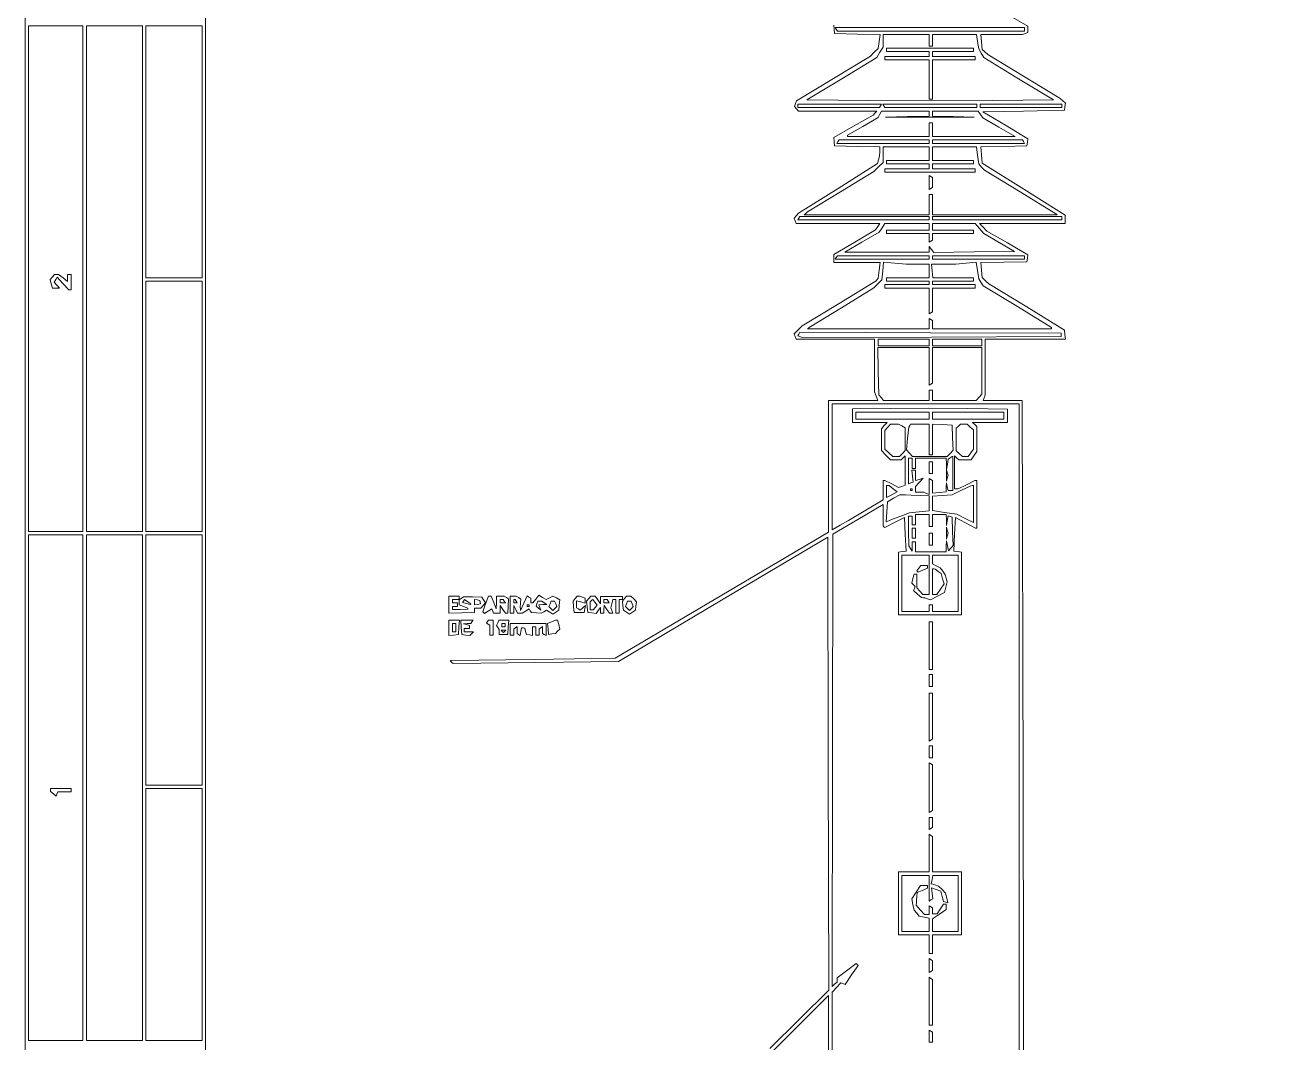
# Paper-space layout 'AN-08-DGE-065-A' of a CAD drawing. Header units: metres, sheet in millimetres. Extents: x 12 to 193, y 4 to 291.
# Drawn here: x 29.5 to 122.6, y 80.5 to 156.1 of the extents above; entities that cross this region are included whole.
import ezdxf

# ---------------------------------------------------------------- set-up
doc = ezdxf.new("R2010")
doc.units = ezdxf.units.M
doc.layers.add('DGE_CONTORNOS', color=7, linetype='Continuous', lineweight=0)
doc.layers.add('DGE_DATOS', color=7, linetype='Continuous', lineweight=0)

# ---------------------------------------------------------------- blocks, each defined once
blk = doc.blocks.new('LP_REF_DGE_MT_065_A')
at = {"layer": 'DGE_CONTORNOS'}
for points in [[(116.564, 271.062), (116.469, 270.966), (116.469, 270.228), (116.469, 269.49), (72.961, 269.49), (29.452, 269.49), (29.452, 147.253), (29.452, 25.015), (111.094, 25.015), (192.736, 25.015), (192.736, 147.253), (192.736, 269.49), (154.735, 269.49), (116.734, 269.49), (116.697, 270.324), (116.659, 271.157)], [(116.469, 268.732), (116.469, 268.226), (116.596, 268.226), (116.722, 268.226), (116.722, 268.732), (116.722, 269.238), (154.603, 269.238), (192.483, 269.238), (192.483, 160.533), (192.483, 51.828), (117.671, 51.828), (42.859, 51.828), (42.859, 160.533), (42.859, 269.238), (79.664, 269.238), (116.469, 269.238)], [(33.752, 137.261), (33.752, 118.48), (31.729, 118.48), (29.705, 118.48), (29.705, 137.261), (29.705, 156.043), (31.729, 156.043), (33.752, 156.043)], [(38.179, 137.261), (38.179, 118.48), (36.092, 118.48), (34.005, 118.48), (34.005, 137.261), (34.005, 156.043), (36.092, 156.043), (38.179, 156.043)], [(42.606, 146.684), (42.606, 137.325), (40.519, 137.325), (38.432, 137.325), (38.432, 146.684), (38.432, 156.043), (40.519, 156.043), (42.606, 156.043)], [(103.695, 155.79), (103.695, 155.663), (96.746, 155.663), (89.797, 155.663), (89.719, 155.79), (89.641, 155.916), (96.668, 155.916), (103.695, 155.916)], [(96.612, 154.968), (96.612, 154.525), (96.739, 154.525), (96.865, 154.525), (96.865, 154.968), (96.865, 155.41), (98.498, 155.41), (100.131, 155.41), (100.22, 154.873), (100.309, 154.335), (100.494, 154.019), (100.68, 153.703), (103.268, 152.122), (105.856, 150.541), (101.307, 150.508), (96.757, 150.475), (92.148, 150.508), (87.54, 150.541), (90.133, 152.122), (92.727, 153.703), (92.961, 154.082), (93.196, 154.462), (93.197, 154.936), (93.197, 155.41), (94.905, 155.41), (96.612, 155.41)], [(93.45, 154.272), (93.45, 154.146), (95.031, 154.146), (96.612, 154.146), (96.612, 153.956), (96.612, 153.766), (94.968, 153.766), (93.324, 153.766), (93.324, 153.64), (93.324, 153.513), (94.968, 153.513), (96.612, 153.513), (96.612, 152.059), (96.612, 150.604), (96.739, 150.604), (96.865, 150.604), (96.865, 152.059), (96.865, 153.513), (98.446, 153.513), (100.027, 153.513), (100.027, 153.64), (100.027, 153.766), (98.446, 153.766), (96.865, 153.766), (96.865, 153.956), (96.865, 154.146), (98.383, 154.146), (99.901, 154.146), (99.901, 154.272), (99.901, 154.399), (96.675, 154.399), (93.45, 154.399)], [(93.008, 150.098), (92.929, 149.972), (89.901, 149.972), (86.873, 149.972), (86.873, 150.098), (86.873, 150.225), (89.98, 150.225), (93.086, 150.225)], [(100.154, 150.102), (100.154, 149.979), (96.744, 149.979), (93.335, 149.979), (93.258, 150.102), (93.182, 150.225), (96.668, 150.225), (100.154, 150.225)], [(106.478, 150.098), (106.478, 149.972), (103.442, 149.972), (100.407, 149.972), (100.407, 150.098), (100.407, 150.225), (103.442, 150.225), (106.478, 150.225)], [(96.612, 149.533), (96.612, 149.347), (95, 149.308), (93.387, 149.268), (96.675, 149.268), (99.964, 149.268), (98.415, 149.308), (96.865, 149.347), (96.865, 149.533), (96.865, 149.719), (98.565, 149.719), (100.266, 149.719), (100.439, 149.472), (100.613, 149.224), (101.806, 148.524), (102.999, 147.825), (99.932, 147.823), (96.865, 147.822), (96.865, 148.328), (96.865, 148.834), (96.739, 148.834), (96.612, 148.834), (96.612, 148.328), (96.612, 147.822), (93.577, 147.822), (90.541, 147.822), (90.541, 147.869), (90.541, 147.917), (91.68, 148.574), (92.819, 149.231), (92.949, 149.475), (93.08, 149.719), (94.846, 149.719), (96.612, 149.719)], [(96.612, 147.443), (96.612, 147.316), (93.19, 147.316), (89.767, 147.316), (89.846, 147.443), (89.924, 147.569), (93.268, 147.569), (96.612, 147.569)], [(103.632, 147.443), (103.71, 147.316), (100.288, 147.316), (96.865, 147.316), (96.865, 147.443), (96.865, 147.569), (100.209, 147.569), (103.554, 147.569)], [(96.612, 146.557), (96.612, 146.051), (95.031, 146.051), (93.45, 146.051), (93.45, 145.925), (93.45, 145.798), (95.031, 145.798), (96.612, 145.798), (96.612, 145.609), (96.612, 145.419), (94.968, 145.419), (93.324, 145.419), (93.324, 145.292), (93.324, 145.166), (96.675, 145.166), (100.027, 145.166), (100.027, 145.292), (100.027, 145.419), (98.446, 145.419), (96.865, 145.419), (96.865, 145.609), (96.865, 145.798), (98.383, 145.798), (99.901, 145.798), (99.901, 145.925), (99.901, 146.051), (98.383, 146.051), (96.865, 146.051), (96.865, 146.557), (96.865, 147.063), (98.498, 147.063), (100.13, 147.063), (100.217, 146.43), (100.304, 145.797), (100.513, 145.558), (100.723, 145.32), (103.379, 143.705), (106.035, 142.091), (106.088, 142.048), (106.14, 142.004), (101.503, 142.004), (96.865, 142.004), (96.865, 142.763), (96.865, 143.522), (96.739, 143.522), (96.612, 143.522), (96.612, 142.763), (96.612, 142.004), (91.97, 142.004), (87.329, 142.004), (87.449, 142.114), (87.569, 142.223), (90.035, 143.722), (92.502, 145.22), (92.849, 145.563), (93.197, 145.905), (93.197, 146.484), (93.197, 147.063), (94.905, 147.063), (96.612, 147.063)], [(96.612, 144.407), (96.612, 143.886), (96.739, 143.964), (96.865, 144.043), (96.865, 144.407), (96.865, 144.772), (96.739, 144.85), (96.612, 144.928)], [(96.612, 141.751), (96.612, 141.625), (91.735, 141.625), (86.858, 141.625), (86.937, 141.751), (87.015, 141.878), (91.813, 141.878), (96.612, 141.878)], [(106.478, 141.751), (106.478, 141.625), (101.671, 141.625), (96.865, 141.625), (96.865, 141.751), (96.865, 141.878), (101.671, 141.878), (106.478, 141.878)], [(96.612, 141.119), (96.612, 140.866), (95.031, 140.866), (93.45, 140.866), (93.45, 140.739), (93.45, 140.613), (95.031, 140.613), (96.612, 140.613), (96.612, 140.289), (96.612, 139.966), (96.739, 140.044), (96.865, 140.122), (96.865, 140.367), (96.865, 140.613), (98.383, 140.613), (99.901, 140.613), (99.901, 140.739), (99.901, 140.866), (98.383, 140.866), (96.865, 140.866), (96.865, 141.119), (96.865, 141.372), (98.454, 141.372), (100.043, 141.372), (100.365, 140.99), (100.686, 140.608), (101.821, 139.947), (102.955, 139.285), (99.958, 139.251), (96.96, 139.217), (96.79, 139.441), (96.62, 139.664), (96.616, 139.443), (96.612, 139.222), (93.482, 139.223), (90.352, 139.224), (91.627, 139.973), (92.903, 140.721), (93.116, 141.046), (93.33, 141.372), (94.971, 141.372), (96.612, 141.372)], [(96.612, 138.842), (96.612, 138.716), (93.127, 138.716), (89.641, 138.716), (89.719, 138.842), (89.797, 138.969), (93.205, 138.969), (96.612, 138.969)], [(103.695, 138.842), (103.695, 138.716), (100.28, 138.716), (96.865, 138.716), (96.865, 138.842), (96.865, 138.969), (100.28, 138.969), (103.695, 138.969)], [(95.758, 138.337), (96.612, 138.336), (96.612, 137.83), (96.612, 137.325), (95.031, 137.325), (93.45, 137.325), (93.45, 137.198), (93.45, 137.072), (95.031, 137.072), (96.612, 137.072), (96.612, 136.945), (96.612, 136.819), (94.968, 136.819), (93.324, 136.819), (93.324, 136.692), (93.324, 136.566), (94.968, 136.566), (96.612, 136.566), (96.612, 135.61), (96.612, 134.654), (96.739, 134.732), (96.865, 134.81), (96.865, 135.688), (96.865, 136.566), (98.446, 136.566), (100.027, 136.566), (100.027, 136.692), (100.027, 136.819), (98.446, 136.819), (96.865, 136.819), (96.865, 136.945), (96.865, 137.072), (98.383, 137.072), (99.901, 137.072), (99.901, 137.198), (99.901, 137.325), (98.396, 137.325), (96.892, 137.325), (96.844, 137.83), (96.795, 138.336), (97.697, 138.336), (98.599, 138.336), (99.359, 138.416), (100.12, 138.495), (100.21, 137.878), (100.3, 137.261), (100.467, 137), (100.635, 136.738), (103.177, 135.185), (105.719, 133.632), (105.719, 133.581), (105.719, 133.53), (101.292, 133.53), (96.865, 133.53), (96.865, 133.839), (96.865, 134.148), (96.739, 134.226), (96.612, 134.304), (96.612, 133.917), (96.612, 133.53), (92.101, 133.53), (87.59, 133.53), (87.643, 133.579), (87.695, 133.628), (90.099, 135.105), (92.502, 136.583), (92.804, 136.879), (93.106, 137.176), (93.169, 137.836), (93.233, 138.496), (94.069, 138.417), (94.905, 138.338)], [(31.477, 137.389), (31.321, 137.201), (31.401, 136.884), (31.48, 136.566), (31.751, 136.566), (32.021, 136.566), (31.818, 136.79), (31.615, 137.014), (31.726, 137.195), (31.838, 137.375), (32.267, 136.907), (32.695, 136.439), (32.781, 136.439), (32.867, 136.439), (32.867, 137.008), (32.867, 137.578), (32.74, 137.578), (32.614, 137.578), (32.614, 137.315), (32.614, 137.053), (32.281, 137.315), (31.947, 137.578), (31.79, 137.578), (31.633, 137.578)], [(42.606, 127.776), (42.606, 118.48), (40.519, 118.48), (38.432, 118.48), (38.432, 127.776), (38.432, 137.072), (40.519, 137.072), (42.606, 137.072)], [(106.414, 133.088), (106.414, 132.961), (96.802, 132.929), (87.19, 132.897), (87.023, 132.96), (86.857, 133.023), (86.937, 133.151), (87.016, 133.279), (96.715, 133.247), (106.414, 133.214)], [(96.612, 132.519), (96.612, 132.266), (94.715, 132.266), (92.818, 132.266), (92.818, 132.519), (92.818, 132.771), (94.715, 132.771), (96.612, 132.771)], [(100.533, 132.519), (100.533, 132.266), (98.699, 132.266), (96.865, 132.266), (96.865, 132.519), (96.865, 132.771), (98.699, 132.771), (100.533, 132.771)], [(96.612, 130.74), (96.612, 129.342), (96.739, 129.42), (96.865, 129.498), (96.865, 130.819), (96.865, 132.139), (98.699, 132.139), (100.533, 132.139), (100.533, 130.41), (100.533, 128.681), (100.324, 128.45), (100.114, 128.218), (98.49, 128.218), (96.865, 128.218), (96.865, 128.598), (96.865, 128.977), (96.739, 128.977), (96.612, 128.977), (96.612, 128.598), (96.612, 128.218), (94.92, 128.218), (93.228, 128.218), (93.055, 128.427), (92.881, 128.636), (92.84, 130.387), (92.799, 132.139), (94.705, 132.139), (96.612, 132.139)], [(96.612, 127.08), (96.612, 126.827), (93.893, 126.827), (91.174, 126.827), (91.174, 127.08), (91.174, 127.333), (93.893, 127.333), (96.612, 127.333)], [(102.177, 127.08), (102.177, 126.827), (99.521, 126.827), (96.865, 126.827), (96.865, 127.08), (96.865, 127.333), (99.521, 127.333), (102.177, 127.333)], [(94.597, 126.317), (94.842, 126.186), (94.842, 125.347), (94.842, 124.507), (94.632, 124.276), (94.423, 124.045), (94.166, 124.045), (93.909, 124.045), (93.617, 124.32), (93.324, 124.595), (93.324, 125.29), (93.324, 125.985), (93.533, 126.216), (93.742, 126.448), (94.047, 126.448), (94.352, 126.448)], [(96.612, 125.309), (96.612, 124.171), (96.739, 124.171), (96.865, 124.171), (96.865, 125.316), (96.865, 126.46), (97.592, 126.422), (98.32, 126.385), (98.357, 125.452), (98.395, 124.52), (98.179, 124.282), (97.964, 124.045), (96.675, 124.045), (95.387, 124.045), (95.16, 124.296), (94.933, 124.546), (95.019, 125.392), (95.106, 126.237), (95.171, 126.343), (95.236, 126.448), (95.924, 126.448), (96.612, 126.448)], [(99.669, 126.238), (99.901, 126.029), (99.901, 125.318), (99.901, 124.607), (99.704, 124.326), (99.507, 124.045), (99.303, 124.045), (99.098, 124.045), (98.867, 124.254), (98.636, 124.463), (98.636, 125.304), (98.636, 126.144), (98.788, 126.296), (98.939, 126.448), (99.189, 126.448), (99.438, 126.448)], [(98.383, 122.78), (98.383, 121.515), (98.202, 121.515), (98.021, 121.515), (97.966, 121.8), (97.911, 122.084), (97.894, 121.75), (97.877, 121.415), (97.371, 121.367), (96.865, 121.319), (96.865, 121.789), (96.865, 122.259), (96.739, 122.337), (96.612, 122.415), (96.612, 121.825), (96.612, 121.235), (96.412, 121.312), (96.212, 121.389), (95.906, 121.389), (95.6, 121.389), (95.6, 121.602), (95.6, 121.815), (95.885, 122.124), (96.17, 122.432), (95.885, 122.345), (95.6, 122.257), (95.6, 122.645), (95.6, 123.033), (95.46, 123.033), (95.32, 123.033), (95.371, 122.594), (95.422, 122.155), (95.258, 122.092), (95.094, 122.029), (95.094, 122.974), (95.094, 123.918), (95.221, 123.918), (95.347, 123.918), (95.347, 123.539), (95.347, 123.159), (95.474, 123.159), (95.6, 123.159), (95.6, 123.539), (95.6, 123.918), (96.739, 123.918), (97.877, 123.918), (97.896, 123.507), (97.915, 123.096), (97.971, 123.475), (98.026, 123.854), (98.173, 123.948), (98.32, 124.041), (98.351, 124.043), (98.383, 124.045)], [(96.612, 123.223), (96.612, 122.78), (96.739, 122.78), (96.865, 122.78), (96.865, 123.223), (96.865, 123.665), (96.739, 123.665), (96.612, 123.665)], [(97.906, 122.654), (97.906, 122.211), (97.964, 122.432), (98.022, 122.654), (97.964, 122.875), (97.906, 123.096)], [(95.948, 121.158), (96.612, 121.136), (96.612, 120.579), (96.612, 120.022), (95.885, 119.938), (95.158, 119.854), (94.525, 119.629), (93.893, 119.404), (93.665, 119.305), (93.437, 119.206), (93.475, 119.946), (93.513, 120.686), (93.979, 120.947), (94.444, 121.207), (94.864, 121.193), (95.284, 121.18)], [(93.946, 121.653), (94.253, 121.418), (93.852, 121.21), (93.45, 121.003), (93.45, 121.449), (93.45, 121.895), (93.545, 121.892), (93.64, 121.889)], [(95.347, 121.578), (95.347, 121.515), (95.284, 121.515), (95.221, 121.515), (95.221, 121.578), (95.221, 121.642), (95.284, 121.642), (95.347, 121.642)], [(99.901, 120.523), (99.901, 119.151), (99.285, 119.456), (98.669, 119.76), (97.767, 119.894), (96.865, 120.028), (96.865, 120.567), (96.865, 121.105), (97.592, 121.159), (98.32, 121.213), (99.015, 121.544), (99.711, 121.874), (99.806, 121.884), (99.901, 121.895)], [(96.612, 119.302), (96.612, 118.859), (96.739, 118.859), (96.865, 118.859), (96.865, 119.302), (96.865, 119.745), (97.371, 119.745), (97.877, 119.745), (97.896, 119.334), (97.915, 118.923), (97.968, 119.278), (98.022, 119.633), (98.171, 119.584), (98.32, 119.535), (98.357, 118.489), (98.394, 117.444), (98.23, 117.246), (98.067, 117.049), (97.987, 117.417), (97.907, 117.784), (97.892, 117.382), (97.877, 116.98), (96.739, 116.98), (95.6, 116.98), (95.6, 117.351), (95.6, 117.721), (95.474, 117.721), (95.347, 117.721), (95.345, 117.373), (95.344, 117.025), (95.221, 117.215), (95.098, 117.405), (95.096, 118.511), (95.094, 119.618), (95.221, 119.618), (95.347, 119.618), (95.347, 119.302), (95.347, 118.986), (95.474, 118.986), (95.6, 118.986), (95.6, 119.365), (95.6, 119.745), (96.106, 119.745), (96.612, 119.745)], [(95.347, 118.353), (95.347, 117.974), (95.474, 117.974), (95.6, 117.974), (95.6, 118.353), (95.6, 118.733), (95.474, 118.733), (95.347, 118.733)], [(96.612, 117.911), (96.612, 117.468), (96.739, 117.468), (96.865, 117.468), (96.865, 117.911), (96.865, 118.353), (96.739, 118.353), (96.612, 118.353)], [(97.906, 118.353), (97.906, 117.911), (97.964, 118.132), (98.022, 118.353), (97.964, 118.575), (97.906, 118.796)], [(33.752, 99.445), (33.752, 80.664), (31.729, 80.664), (29.705, 80.664), (29.705, 99.445), (29.705, 118.227), (31.729, 118.227), (33.752, 118.227)], [(38.179, 99.445), (38.179, 80.664), (36.092, 80.664), (34.005, 80.664), (34.005, 99.445), (34.005, 118.227), (36.092, 118.227), (38.179, 118.227)], [(42.606, 108.931), (42.606, 99.635), (40.519, 99.635), (38.432, 99.635), (38.432, 108.931), (38.432, 118.227), (40.519, 118.227), (42.606, 118.227)], [(96.612, 115.255), (96.612, 113.8), (96.379, 113.8), (96.146, 113.8), (95.921, 114.048), (95.697, 114.296), (95.704, 114.807), (95.711, 115.318), (95.606, 115.318), (95.501, 115.318), (95.417, 114.984), (95.333, 114.649), (95.457, 114.525), (95.581, 114.402), (95.524, 114.253), (95.466, 114.104), (95.755, 113.834), (96.043, 113.563), (96.17, 113.553), (96.296, 113.544), (96.505, 113.478), (96.714, 113.412), (97.232, 113.682), (97.75, 113.952), (97.855, 114.35), (97.961, 114.749), (97.887, 115.004), (97.814, 115.259), (97.624, 115.521), (97.434, 115.784), (97.15, 115.935), (96.865, 116.086), (96.865, 116.397), (96.865, 116.709), (97.814, 116.709), (98.762, 116.709), (98.762, 114.622), (98.762, 112.536), (97.814, 112.536), (96.865, 112.536), (96.865, 112.789), (96.865, 113.041), (96.739, 113.041), (96.612, 113.041), (96.612, 112.789), (96.612, 112.536), (95.6, 112.536), (94.589, 112.536), (94.589, 114.622), (94.589, 116.709), (95.6, 116.709), (96.612, 116.709)], [(95.851, 115.758), (95.691, 115.565), (95.75, 115.506), (95.809, 115.447), (96.146, 115.604), (96.484, 115.761), (96.485, 115.856), (96.486, 115.95), (96.248, 115.95), (96.011, 115.95)], [(97.281, 115.518), (97.507, 115.346), (97.616, 114.965), (97.726, 114.584), (97.454, 114.194), (97.181, 113.805), (97.023, 113.802), (96.865, 113.8), (96.865, 114.749), (96.865, 115.697), (96.96, 115.693), (97.055, 115.689)], [(60.945, 113.046), (60.945, 112.418), (61.894, 112.434), (62.842, 112.449), (62.842, 112.619), (62.842, 112.789), (63.08, 112.789), (63.317, 112.789), (63.484, 112.989), (63.65, 113.189), (63.517, 113.4), (63.384, 113.611), (62.702, 113.621), (62.02, 113.632), (61.862, 113.511), (61.704, 113.39), (61.704, 113.213), (61.704, 113.035), (62.02, 112.915), (62.336, 112.795), (62.336, 112.748), (62.336, 112.702), (61.767, 112.693), (61.198, 112.685), (61.198, 112.8), (61.198, 112.915), (61.388, 112.915), (61.578, 112.915), (61.578, 113.041), (61.578, 113.168), (61.388, 113.168), (61.198, 113.168), (61.198, 113.294), (61.198, 113.421), (61.451, 113.421), (61.704, 113.421), (61.704, 113.547), (61.704, 113.674), (61.325, 113.674), (60.945, 113.674)], [(63.668, 113.097), (63.448, 112.52), (63.512, 112.456), (63.577, 112.392), (63.858, 112.558), (64.14, 112.725), (64.197, 112.567), (64.255, 112.409), (64.497, 112.409), (64.74, 112.409), (64.746, 112.694), (64.753, 112.978), (64.951, 112.694), (65.15, 112.409), (65.234, 112.409), (65.318, 112.409), (65.339, 112.943), (65.361, 113.476), (65.208, 113.573), (65.056, 113.67), (64.771, 113.672), (64.487, 113.674), (64.474, 113.2), (64.462, 112.725), (64.267, 113.2), (64.073, 113.674), (63.981, 113.674), (63.889, 113.674)], [(65.498, 113.041), (65.498, 112.409), (65.625, 112.409), (65.751, 112.409), (65.76, 112.694), (65.769, 112.978), (65.906, 112.694), (66.043, 112.409), (66.215, 112.409), (66.387, 112.409), (66.642, 112.567), (66.897, 112.725), (66.988, 112.593), (67.079, 112.462), (67.439, 112.436), (67.799, 112.41), (68, 112.522), (68.201, 112.635), (68.431, 112.491), (68.661, 112.348), (68.882, 112.486), (69.103, 112.624), (69.142, 113.014), (69.181, 113.404), (68.921, 113.543), (68.66, 113.683), (68.41, 113.549), (68.16, 113.415), (67.896, 113.576), (67.632, 113.737), (67.399, 113.452), (67.165, 113.168), (67.091, 113.168), (67.016, 113.168), (67.016, 113.35), (67.016, 113.532), (66.887, 113.612), (66.759, 113.692), (66.511, 113.145), (66.263, 112.599), (66.246, 112.725), (66.229, 112.852), (66.255, 113.153), (66.28, 113.455), (66.111, 113.563), (65.941, 113.67), (65.72, 113.672), (65.498, 113.674)], [(70.312, 113.492), (70.161, 113.311), (70.201, 112.892), (70.241, 112.472), (70.619, 112.472), (70.997, 112.472), (71.045, 112.721), (71.093, 112.97), (70.894, 112.805), (70.695, 112.64), (70.563, 112.722), (70.431, 112.803), (70.431, 113.063), (70.431, 113.322), (70.747, 113.242), (71.064, 113.163), (71.064, 113.342), (71.064, 113.52), (70.863, 113.597), (70.663, 113.674), (70.563, 113.674), (70.462, 113.674)], [(71.323, 113.492), (71.173, 113.311), (71.213, 112.892), (71.253, 112.472), (71.562, 112.429), (71.871, 112.385), (72.037, 112.611), (72.202, 112.837), (72.202, 112.623), (72.202, 112.409), (72.328, 112.409), (72.455, 112.409), (72.461, 112.694), (72.468, 112.978), (72.667, 112.694), (72.865, 112.409), (72.99, 112.409), (73.114, 112.409), (73.038, 112.609), (72.961, 112.809), (73.038, 113.115), (73.115, 113.421), (73.227, 113.421), (73.34, 113.421), (73.34, 112.915), (73.34, 112.409), (73.467, 112.409), (73.593, 112.409), (73.593, 112.915), (73.593, 113.421), (73.72, 113.421), (73.846, 113.421), (73.846, 113.538), (73.846, 113.655), (73.024, 113.65), (72.202, 113.645), (72.202, 113.379), (72.202, 113.112), (72.005, 113.393), (71.808, 113.674), (71.641, 113.674), (71.474, 113.674)], [(73.979, 113.492), (73.828, 113.31), (73.869, 112.967), (73.909, 112.624), (74.131, 112.486), (74.352, 112.347), (74.573, 112.486), (74.795, 112.624), (74.833, 112.943), (74.872, 113.263), (74.666, 113.468), (74.46, 113.674), (74.295, 113.674), (74.13, 113.674)], [(62.547, 113.083), (62.515, 113.051), (62.238, 113.124), (61.96, 113.197), (62.028, 113.306), (62.095, 113.416), (62.337, 113.265), (62.578, 113.114)], [(63.26, 113.233), (63.285, 113.108), (63.064, 113.066), (62.842, 113.023), (62.842, 113.231), (62.842, 113.439), (63.039, 113.399), (63.235, 113.358)], [(65.056, 113.294), (65.134, 113.168), (64.937, 113.168), (64.74, 113.168), (64.74, 113.294), (64.74, 113.421), (64.859, 113.421), (64.978, 113.421)], [(65.941, 113.294), (66.019, 113.168), (65.885, 113.168), (65.751, 113.168), (65.751, 113.294), (65.751, 113.421), (65.807, 113.421), (65.863, 113.421)], [(66.89, 112.978), (66.89, 112.915), (66.826, 112.915), (66.763, 112.915), (66.763, 112.978), (66.763, 113.041), (66.826, 113.041), (66.89, 113.041)], [(68.028, 113.168), (68.218, 113.045), (67.92, 113.043), (67.622, 113.041), (67.701, 112.834), (67.781, 112.626), (67.596, 112.78), (67.411, 112.933), (67.48, 113.114), (67.549, 113.294), (67.694, 113.292), (67.838, 113.291)], [(68.871, 113.096), (68.947, 112.898), (68.804, 112.755), (68.66, 112.611), (68.517, 112.755), (68.374, 112.898), (68.45, 113.096), (68.526, 113.294), (68.66, 113.294), (68.795, 113.294)], [(71.805, 112.83), (71.665, 112.662), (71.554, 112.662), (71.443, 112.662), (71.443, 112.957), (71.443, 113.252), (71.534, 113.344), (71.626, 113.435), (71.785, 113.217), (71.945, 112.999)], [(72.771, 113.294), (72.849, 113.168), (72.652, 113.168), (72.455, 113.168), (72.455, 113.294), (72.455, 113.421), (72.574, 113.421), (72.693, 113.421)], [(74.562, 113.096), (74.639, 112.898), (74.495, 112.755), (74.352, 112.611), (74.209, 112.755), (74.065, 112.898), (74.141, 113.096), (74.218, 113.294), (74.352, 113.294), (74.486, 113.294)], [(60.945, 111.326), (60.945, 110.748), (61.293, 110.788), (61.641, 110.828), (61.68, 111.366), (61.719, 111.903), (61.332, 111.903), (60.945, 111.903)], [(61.855, 111.366), (61.894, 110.828), (62.193, 110.786), (62.492, 110.743), (62.629, 110.881), (62.767, 111.018), (62.425, 111.018), (62.084, 111.018), (62.084, 111.144), (62.084, 111.271), (62.273, 111.271), (62.463, 111.271), (62.463, 111.388), (62.463, 111.505), (62.242, 111.563), (62.02, 111.621), (62.297, 111.636), (62.575, 111.65), (62.653, 111.777), (62.731, 111.903), (62.273, 111.903), (61.816, 111.903)], [(63.796, 111.785), (63.724, 111.668), (63.852, 111.588), (63.981, 111.509), (63.981, 111.137), (63.981, 110.765), (64.107, 110.765), (64.234, 110.765), (64.234, 111.334), (64.234, 111.903), (64.051, 111.903), (63.869, 111.903)], [(64.563, 111.702), (64.486, 111.501), (64.578, 111.354), (64.67, 111.208), (64.673, 111.018), (64.676, 110.828), (64.993, 110.828), (65.309, 110.828), (65.348, 111.366), (65.387, 111.903), (65.013, 111.903), (64.64, 111.903)], [(68.557, 111.77), (68.265, 111.652), (68.305, 111.24), (68.344, 110.828), (68.597, 110.87), (68.85, 110.911), (69.016, 111.071), (69.181, 111.231), (69.097, 111.567), (69.012, 111.903), (68.931, 111.895), (68.85, 111.887)], [(61.451, 111.334), (61.451, 111.018), (61.325, 111.018), (61.198, 111.018), (61.198, 111.334), (61.198, 111.65), (61.325, 111.65), (61.451, 111.65)], [(65.077, 111.06), (64.993, 110.976), (64.908, 111.06), (64.824, 111.144), (64.993, 111.144), (65.161, 111.144)], [(65.119, 111.524), (65.119, 111.397), (64.993, 111.397), (64.866, 111.397), (64.866, 111.524), (64.866, 111.65), (64.993, 111.65), (65.119, 111.65)], [(65.498, 111.202), (65.498, 110.765), (65.625, 110.765), (65.751, 110.765), (65.751, 111.01), (65.751, 111.256), (65.878, 111.334), (66.004, 111.412), (66.004, 111.159), (66.004, 110.906), (66.122, 110.834), (66.239, 110.761), (66.28, 111.048), (66.321, 111.334), (66.447, 111.31), (66.574, 111.286), (66.637, 111.057), (66.7, 110.828), (66.921, 110.791), (67.143, 110.754), (67.143, 111.076), (67.143, 111.397), (67.269, 111.397), (67.396, 111.397), (67.396, 111.081), (67.396, 110.765), (67.522, 110.765), (67.649, 110.765), (67.649, 111.01), (67.649, 111.256), (67.775, 111.334), (67.902, 111.412), (67.902, 111.159), (67.902, 110.906), (68.028, 110.828), (68.155, 110.75), (68.155, 111.195), (68.155, 111.64), (66.826, 111.64), (65.498, 111.64)], [(96.612, 110.006), (96.612, 108.235), (96.739, 108.235), (96.865, 108.235), (96.865, 110.006), (96.865, 111.777), (96.739, 111.777), (96.612, 111.777)], [(96.612, 107.413), (96.612, 106.971), (96.739, 106.971), (96.865, 106.971), (96.865, 107.413), (96.865, 107.856), (96.739, 107.856), (96.612, 107.856)], [(96.612, 104.687), (96.612, 102.909), (96.739, 102.987), (96.865, 103.065), (96.865, 104.765), (96.865, 106.465), (96.739, 106.465), (96.612, 106.465)], [(96.612, 102.101), (96.612, 101.659), (96.739, 101.659), (96.865, 101.659), (96.865, 102.101), (96.865, 102.544), (96.739, 102.544), (96.612, 102.544)], [(96.612, 99.445), (96.612, 97.597), (96.739, 97.675), (96.865, 97.753), (96.865, 99.445), (96.865, 101.138), (96.739, 101.216), (96.612, 101.294)], [(31.349, 99.271), (31.349, 99.16), (31.559, 98.987), (31.77, 98.813), (31.823, 98.971), (31.876, 99.129), (32.372, 99.129), (32.867, 99.129), (32.867, 99.256), (32.867, 99.382), (32.108, 99.382), (31.349, 99.382)], [(42.606, 90.023), (42.606, 80.664), (40.519, 80.664), (38.432, 80.664), (38.432, 90.023), (38.432, 99.382), (40.519, 99.382), (42.606, 99.382)], [(96.612, 96.782), (96.612, 96.332), (96.739, 96.41), (96.865, 96.488), (96.865, 96.86), (96.865, 97.232), (96.739, 97.232), (96.612, 97.232)], [(96.612, 94.584), (96.612, 93.185), (95.474, 93.185), (94.336, 93.185), (94.336, 90.845), (94.336, 88.505), (95.474, 88.505), (96.612, 88.505), (96.612, 87.81), (96.612, 87.114), (96.739, 87.114), (96.865, 87.114), (96.865, 87.81), (96.865, 88.505), (97.94, 88.505), (99.015, 88.505), (99.015, 90.845), (99.015, 93.185), (97.94, 93.185), (96.865, 93.185), (96.865, 94.505), (96.865, 95.826), (96.739, 95.904), (96.612, 95.982)], [(96.612, 91.976), (96.612, 91.02), (96.751, 91.106), (96.889, 91.191), (96.842, 91.597), (96.795, 92.004), (97.134, 91.875), (97.474, 91.747), (97.583, 91.369), (97.691, 90.991), (97.853, 90.938), (98.015, 90.884), (97.927, 91.244), (97.839, 91.604), (97.573, 91.872), (97.308, 92.139), (97.041, 92.222), (96.775, 92.305), (96.835, 92.619), (96.895, 92.932), (97.829, 92.932), (98.762, 92.932), (98.762, 90.845), (98.762, 88.758), (97.814, 88.758), (96.865, 88.758), (96.87, 89.233), (96.875, 89.707), (97.376, 90.053), (97.877, 90.4), (97.877, 90.591), (97.877, 90.782), (97.782, 90.782), (97.687, 90.781), (97.447, 90.423), (97.208, 90.065), (97.036, 90.065), (96.865, 90.065), (96.865, 90.29), (96.865, 90.514), (96.739, 90.592), (96.612, 90.67), (96.612, 90.347), (96.612, 90.023), (96.446, 90.023), (96.28, 90.023), (95.963, 90.371), (95.646, 90.719), (95.667, 90.908), (95.688, 91.098), (95.708, 91.372), (95.727, 91.646), (96.106, 91.814), (96.486, 91.982), (96.486, 92.078), (96.486, 92.173), (96.235, 92.173), (95.983, 92.173), (95.654, 91.675), (95.324, 91.177), (95.413, 90.758), (95.502, 90.339), (95.691, 90.125), (95.88, 89.911), (96.246, 89.83), (96.612, 89.75), (96.612, 89.254), (96.612, 88.758), (95.6, 88.758), (94.589, 88.758), (94.589, 90.845), (94.589, 92.932), (95.6, 92.932), (96.612, 92.932)], [(96.612, 86.229), (96.612, 85.708), (96.739, 85.786), (96.865, 85.864), (96.865, 86.229), (96.865, 86.593), (96.739, 86.672), (96.612, 86.75)], [(96.612, 83.58), (96.612, 81.802), (96.739, 81.802), (96.865, 81.802), (96.865, 83.502), (96.865, 85.202), (96.739, 85.28), (96.612, 85.358)], [(96.612, 80.988), (96.612, 80.537), (96.739, 80.537), (96.865, 80.537), (96.865, 80.909), (96.865, 81.281), (96.739, 81.36), (96.612, 81.438)]]:
    blk.add_lwpolyline(points, close=True, dxfattribs=at)
for points in [[(89.528, 156.106), (89.561, 155.79), (89.593, 155.474), (91.285, 155.438), (92.977, 155.403), (92.907, 154.881), (92.837, 154.36), (92.543, 154.081), (92.249, 153.802), (89.51, 152.136), (86.771, 150.47), (86.693, 150.268), (86.616, 150.066), (86.76, 149.893), (86.904, 149.719), (89.813, 149.719), (92.722, 149.719), (92.588, 149.561), (92.453, 149.403), (90.991, 148.581), (89.529, 147.759), (89.561, 147.443), (89.593, 147.126), (91.268, 147.091), (92.944, 147.056), (92.943, 146.712), (92.941, 146.367), (92.866, 146.09), (92.792, 145.812), (89.851, 143.974), (86.909, 142.137), (86.751, 141.945), (86.592, 141.754), (86.666, 141.563), (86.739, 141.372), (89.843, 141.372), (92.946, 141.372), (92.795, 141.129), (92.644, 140.887), (91.087, 139.977), (89.529, 139.066), (89.529, 138.765), (89.529, 138.463), (91.254, 138.463), (92.979, 138.463), (92.899, 137.883), (92.82, 137.304), (92.755, 137.199), (92.69, 137.094), (89.94, 135.421), (87.19, 133.748), (86.887, 133.46), (86.585, 133.173), (86.662, 132.972), (86.739, 132.771), (89.652, 132.771), (92.565, 132.771), (92.565, 130.819), (92.565, 128.867), (92.688, 128.543), (92.812, 128.218), (90.981, 128.218), (89.15, 128.218), (89.147, 123.318), (89.143, 118.417), (81.214, 113.738), (73.285, 109.059), (67.21, 108.981), (61.135, 108.903), (61.078, 108.885), (61.021, 108.868), (61.141, 108.767), (61.261, 108.665), (67.396, 108.746), (73.53, 108.827), (81.308, 113.441), (89.087, 118.054), (89.124, 101.224), (89.162, 84.395), (84.781, 80.063)], [(84.881, 79.746), (89.15, 84.014), (89.15, 77.596)], [(103.647, 71.242), (103.594, 99.73), (103.54, 128.218), (102.086, 128.218), (100.632, 128.218), (100.709, 128.418), (100.786, 128.619), (100.786, 130.695), (100.786, 132.771), (103.767, 132.771), (106.747, 132.771), (106.707, 133.11), (106.667, 133.449), (103.866, 135.166), (101.064, 136.882), (100.811, 137.112), (100.557, 137.342), (100.513, 137.899), (100.469, 138.456), (102.177, 138.491), (103.885, 138.526), (103.918, 138.779), (103.952, 139.032), (102.428, 139.914), (100.903, 140.796), (100.633, 141.084), (100.362, 141.372), (103.547, 141.372), (106.731, 141.372), (106.731, 141.679), (106.731, 141.987), (103.642, 143.918), (100.554, 145.849), (100.512, 146.453), (100.47, 147.057), (102.177, 147.091), (103.885, 147.126), (103.923, 147.394), (103.961, 147.662), (102.279, 148.659), (100.596, 149.656), (103.632, 149.719), (106.667, 149.782), (106.704, 150.042), (106.742, 150.302), (106.515, 150.497), (106.288, 150.691), (103.632, 152.307), (100.976, 153.924), (100.766, 154.107), (100.557, 154.29), (100.513, 154.85), (100.468, 155.41), (102.008, 155.41), (103.548, 155.41), (103.748, 155.487), (103.948, 155.564), (103.948, 155.79), (103.948, 156.017), (102.32, 156.973)], [(89.403, 79.652), (89.403, 81.953), (89.403, 84.255), (89.734, 84.6), (90.064, 84.945), (90.216, 84.887), (90.367, 84.829), (90.851, 85.532), (91.336, 86.236), (91.264, 86.307), (91.193, 86.378), (90.488, 85.846), (89.782, 85.313), (89.782, 85.154), (89.782, 84.995), (89.592, 84.837), (89.402, 84.679), (89.434, 101.476), (89.466, 118.273), (91.332, 119.38), (93.197, 120.487), (93.197, 119.694), (93.197, 118.901), (93.262, 118.837), (93.326, 118.773), (94.052, 119.14), (94.778, 119.507), (94.842, 118.266), (94.905, 117.025), (94.62, 116.985), (94.336, 116.945), (94.336, 114.614), (94.336, 112.283), (96.675, 112.283), (99.015, 112.283), (99.015, 114.614), (99.015, 116.945), (98.731, 116.985), (98.446, 117.025), (98.509, 118.269), (98.573, 119.512), (99.313, 119.123), (100.053, 118.733), (100.103, 118.733), (100.154, 118.733), (100.154, 120.503), (100.154, 122.274), (100.086, 122.274), (100.019, 122.274), (99.395, 121.958), (98.771, 121.642), (98.64, 121.642), (98.509, 121.642), (98.509, 122.869), (98.509, 124.095), (98.661, 123.944), (98.813, 123.792), (99.279, 123.792), (99.745, 123.792), (99.949, 124.104), (100.154, 124.415), (100.154, 125.343), (100.154, 126.271), (100.002, 126.422), (99.85, 126.574), (101.14, 126.574), (102.43, 126.574), (102.43, 127.076), (102.43, 127.577), (99.49, 127.613), (96.549, 127.649), (93.735, 127.615), (90.921, 127.581), (90.921, 127.078), (90.921, 126.574), (92.205, 126.574), (93.489, 126.574), (93.28, 126.343), (93.071, 126.112), (93.071, 125.306), (93.071, 124.501), (93.411, 124.147), (93.751, 123.792), (94.144, 123.792), (94.538, 123.792), (94.69, 123.944), (94.842, 124.095), (94.842, 123.004), (94.842, 121.912), (94.596, 121.834), (94.35, 121.756), (93.842, 122.015), (93.334, 122.274), (93.266, 122.274), (93.197, 122.274), (93.195, 121.547), (93.193, 120.82), (91.905, 120.061), (90.617, 119.302), (90.01, 118.952), (89.403, 118.601), (89.403, 123.283), (89.403, 127.965), (96.359, 127.965), (103.316, 127.965), (103.316, 103.809), (103.316, 79.652)]]:
    blk.add_lwpolyline(points, dxfattribs=at)

psp = doc.layouts.new('AN-08-DGE-065-A')

# ---------------------------------------------------------------- block references
at = {"layer": 'DGE_DATOS'}
psp.add_blockref('LP_REF_DGE_MT_065_A', (0, 0), dxfattribs=at)

doc.saveas('drawing.dxf')
